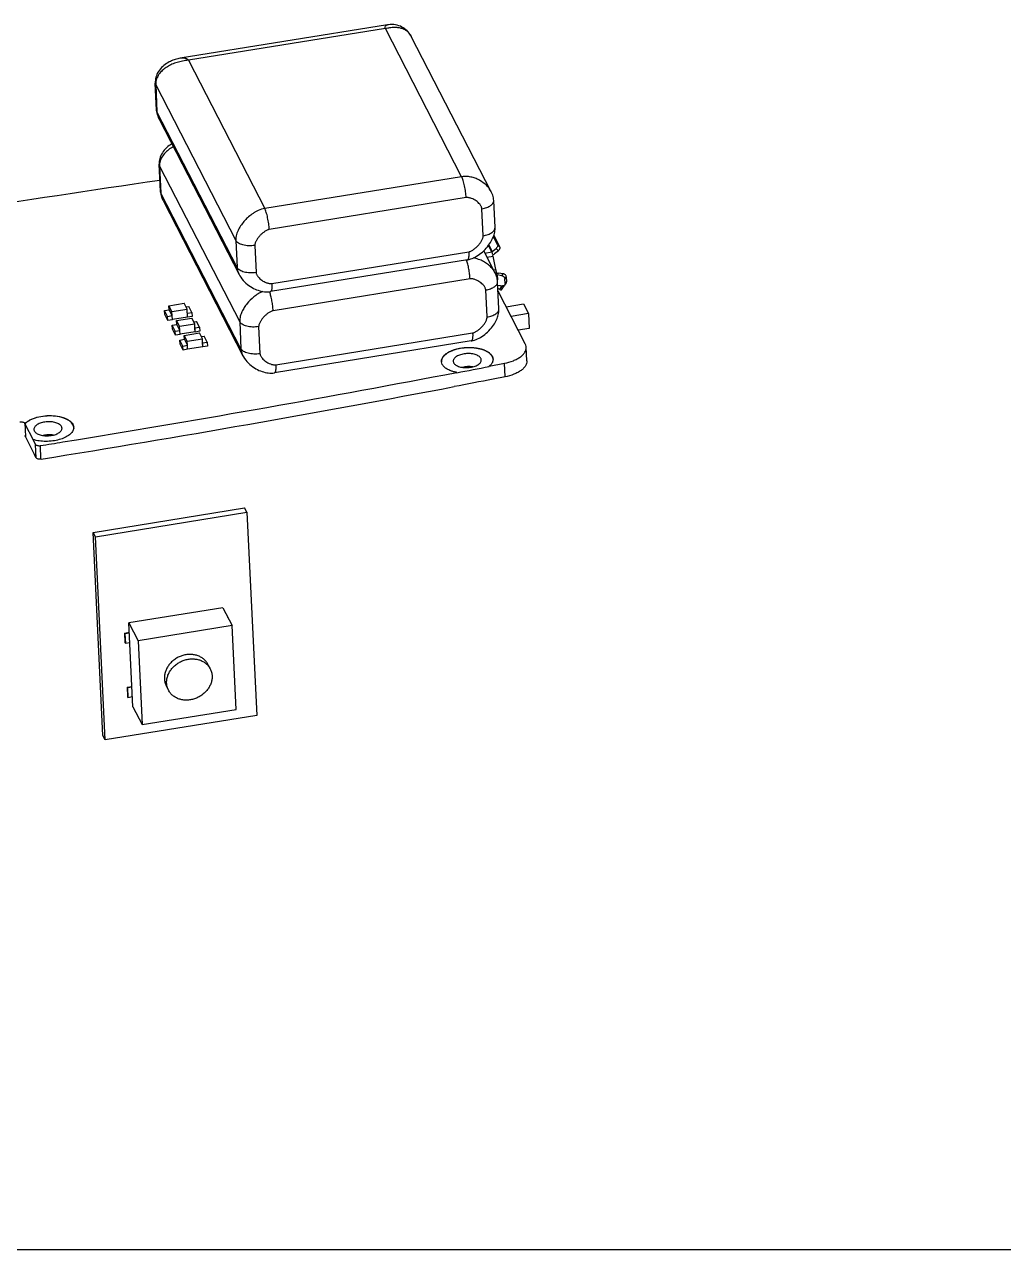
# Model space of a CAD drawing. Header units: millimetres. Extents: x 0 to 297, y 0 to 210.
# Drawn here: x 24.6 to 68.5, y 0 to 54.9 of the extents above; entities that cross this region are included whole.
import ezdxf

# ---------------------------------------------------------------- set-up
doc = ezdxf.new("R2010")
doc.units = ezdxf.units.MM
doc.header["$LTSCALE"] = 16.335
doc.layers.get('0').update_dxf_attribs({"linetype": 'CONTINUOUS'})

msp = doc.modelspace()

# ---------------------------------------------------------------- linework, layer by layer
at = {"color": 7, "linetype": 'Continuous'}
for p, q in [((40.895, 54.864), (31.614, 53.363)), ((40.8, 54.703), (31.984, 53.277)), ((44.217, 48.061), (40.8, 54.703)), ((41.962, 54.342), (41.962, 54.341)), ((45.543, 47.381), (41.962, 54.341)), ((31.984, 53.277), (35.4, 46.635)), ((30.552, 51.04), (30.494, 52.253)), ((30.515, 52.177), (30.573, 50.964)), ((30.515, 52.177), (34.102, 45.203)), ((34.16, 43.99), (30.573, 50.964)), ((30.669, 50.636), (34.25, 43.676)), ((30.669, 50.636), (30.669, 50.636)), ((30.727, 47.401), (30.668, 48.615)), ((30.689, 48.538), (30.748, 47.326)), ((30.689, 48.538), (34.277, 41.565)), ((44.217, 48.061), (35.4, 46.635)), ((34.335, 40.352), (30.748, 47.326)), ((30.844, 46.998), (34.424, 40.038)), ((30.844, 46.998), (30.844, 46.998)), ((44.417, 47.123), (35.6, 45.697)), ((45.653, 46.992), (45.653, 46.992)), ((45.711, 45.779), (45.653, 46.992)), ((45.183, 45.413), (45.124, 46.626)), ((34.102, 45.203), (34.16, 43.99)), ((45.826, 45.006), (45.638, 45.372)), ((45.66, 45.434), (45.934, 44.901)), ((45.826, 45.006), (45.934, 44.901)), ((34.951, 44.981), (35.009, 43.768)), ((35.717, 43.271), (44.533, 44.697)), ((45.717, 43.743), (45.204, 44.741)), ((45.258, 44.637), (45.568, 44.687)), ((45.349, 44.458), (45.626, 44.503)), ((45.568, 44.687), (45.417, 44.98)), ((45.432, 44.999), (45.585, 44.702)), ((45.585, 44.702), (45.756, 44.849)), ((45.754, 43.906), (45.626, 44.503)), ((45.863, 44.744), (45.692, 44.597)), ((45.863, 44.744), (45.756, 44.849)), ((44.474, 44.338), (35.658, 42.912)), ((45.643, 43.888), (45.754, 43.906)), ((44.592, 43.484), (35.775, 42.058)), ((45.786, 43.667), (45.755, 43.662)), ((45.793, 43.745), (45.776, 43.779)), ((45.791, 43.559), (45.786, 43.667)), ((46.018, 43.624), (45.808, 43.657)), ((45.808, 43.657), (45.818, 43.44)), ((45.827, 43.353), (45.827, 43.354)), ((46.081, 43.708), (45.87, 43.741)), ((46.018, 43.624), (46.081, 43.708)), ((46.217, 43.567), (46.155, 43.483)), ((46.165, 43.271), (46.155, 43.483)), ((46.165, 43.271), (46.227, 43.354)), ((46.217, 43.567), (46.227, 43.354)), ((45.357, 41.775), (45.299, 42.988)), ((45.886, 42.141), (45.827, 43.353)), ((45.835, 43.202), (46.04, 43.17)), ((45.921, 43.009), (45.842, 43.048)), ((47.065, 40.57), (45.847, 42.936)), ((45.921, 43.009), (46.017, 43.147)), ((45.939, 43.185), (46.017, 43.147)), ((46.002, 42.996), (46.098, 43.133)), ((46.095, 43.158), (46.088, 43.171)), ((46.146, 43.207), (46.209, 43.291)), ((31.11, 42.281), (31.789, 42.39)), ((31.119, 42.099), (31.11, 42.281)), ((31.244, 42.022), (31.11, 42.281)), ((31.922, 42.131), (31.789, 42.39)), ((46.208, 42.236), (46.992, 42.363)), ((46.992, 42.363), (47.215, 41.931)), ((30.914, 42.069), (31.117, 42.102)), ((30.923, 41.887), (30.914, 42.069)), ((31.051, 41.803), (30.914, 42.069)), ((31.059, 41.622), (30.923, 41.887)), ((31.051, 41.803), (31.254, 41.836)), ((31.059, 41.622), (31.051, 41.803)), ((31.254, 41.836), (31.117, 42.102)), ((31.244, 42.022), (31.922, 42.131)), ((31.252, 41.84), (31.244, 42.022)), ((31.263, 41.654), (31.254, 41.836)), ((31.939, 41.774), (31.262, 41.664)), ((31.452, 41.616), (32.13, 41.726)), ((31.874, 42.224), (31.999, 42.245)), ((31.939, 41.774), (31.922, 42.131)), ((31.932, 41.946), (31.931, 41.949)), ((31.932, 41.946), (32.136, 41.979)), ((31.941, 41.764), (31.932, 41.946)), ((31.941, 41.764), (31.936, 41.773)), ((32.145, 41.797), (31.941, 41.764)), ((32.136, 41.979), (31.999, 42.245)), ((32.264, 41.467), (32.13, 41.726)), ((32.136, 41.979), (32.145, 41.797)), ((47.215, 41.931), (46.43, 41.804)), ((47.215, 41.931), (47.247, 41.264)), ((31.263, 41.654), (31.059, 41.622)), ((31.256, 41.405), (31.459, 41.438)), ((31.264, 41.223), (31.256, 41.405)), ((31.392, 41.139), (31.256, 41.405)), ((31.401, 40.957), (31.264, 41.223)), ((31.392, 41.139), (31.596, 41.172)), ((31.461, 41.435), (31.452, 41.616)), ((31.585, 41.357), (31.452, 41.616)), ((31.596, 41.172), (31.459, 41.438)), ((31.585, 41.357), (32.264, 41.467)), ((31.594, 41.176), (31.585, 41.357)), ((31.605, 40.99), (31.596, 41.172)), ((32.216, 41.56), (32.341, 41.58)), ((32.281, 41.109), (32.264, 41.467)), ((32.274, 41.282), (32.272, 41.285)), ((32.274, 41.282), (32.477, 41.315)), ((32.283, 41.1), (32.274, 41.282)), ((32.477, 41.315), (32.341, 41.58)), ((32.477, 41.315), (32.486, 41.133)), ((34.277, 41.565), (34.335, 40.352)), ((35.126, 41.342), (35.184, 40.13)), ((47.247, 41.264), (46.749, 41.183)), ((31.401, 40.957), (31.392, 41.139)), ((31.605, 40.99), (31.401, 40.957)), ((31.597, 40.741), (31.801, 40.774)), ((31.606, 40.559), (31.597, 40.741)), ((31.734, 40.475), (31.597, 40.741)), ((32.281, 41.109), (31.604, 41)), ((31.794, 40.952), (32.472, 41.062)), ((31.802, 40.77), (31.794, 40.952)), ((31.927, 40.693), (31.794, 40.952)), ((31.937, 40.508), (31.801, 40.774)), ((31.927, 40.693), (32.605, 40.803)), ((31.936, 40.511), (31.927, 40.693)), ((32.283, 41.1), (32.278, 41.109)), ((32.486, 41.133), (32.283, 41.1)), ((32.605, 40.803), (32.472, 41.062)), ((32.557, 40.896), (32.682, 40.916)), ((32.622, 40.445), (32.605, 40.803)), ((32.616, 40.618), (32.614, 40.621)), ((32.616, 40.618), (32.819, 40.651)), ((32.624, 40.436), (32.616, 40.618)), ((32.819, 40.651), (32.682, 40.916)), ((32.819, 40.651), (32.828, 40.469)), ((44.649, 40.7), (35.832, 39.274)), ((35.891, 39.633), (44.708, 41.059)), ((31.743, 40.293), (31.606, 40.559)), ((31.734, 40.475), (31.937, 40.508)), ((31.743, 40.293), (31.734, 40.475)), ((31.946, 40.326), (31.743, 40.293)), ((31.946, 40.326), (31.937, 40.508)), ((32.622, 40.445), (31.946, 40.336)), ((32.624, 40.436), (32.62, 40.445)), ((32.828, 40.469), (32.624, 40.436)), ((47.136, 39.811), (47.107, 40.417)), ((45.453, 39.569), (46.131, 39.7)), ((45.454, 39.557), (45.453, 39.569)), ((46.16, 39.094), (46.131, 39.7)), ((44.001, 39.278), (44, 39.29)), ((45.627, 38.991), (45.626, 39.003)), ((46.16, 39.094), (45.627, 38.991)), ((43.885, 38.656), (43.884, 38.668)), ((24.65, 37.015), (24.679, 36.421)), ((24.658, 36.999), (24.65, 37.015)), ((24.659, 36.987), (24.658, 36.999)), ((24.659, 36.987), (25.027, 36.272)), ((25.092, 35.617), (24.679, 36.421)), ((25.027, 36.272), (25.026, 36.284)), ((25.137, 36.068), (25.026, 36.284)), ((26.355, 36.175), (26.971, 36.276)), ((25.166, 35.462), (25.137, 36.068)), ((25.378, 35.406), (25.349, 36.013)), ((25.092, 35.617), (25.093, 35.605)), ((25.166, 35.462), (25.093, 35.605)), ((27.716, 32.127), (34.498, 33.224)), ((27.818, 31.928), (34.6, 33.024)), ((34.6, 33.024), (34.498, 33.224)), ((34.6, 33.024), (35.037, 23.929)), ((28.153, 23.031), (27.716, 32.127)), ((27.818, 31.928), (27.716, 32.127)), ((28.255, 22.832), (27.818, 31.928)), ((33.523, 28.75), (29.318, 28.07)), ((33.523, 28.75), (33.933, 27.953)), ((29.498, 24.311), (29.318, 28.07)), ((29.318, 28.07), (29.728, 27.273)), ((33.723, 28.36), (33.731, 28.362)), ((33.731, 28.362), (33.748, 28.328)), ((33.748, 28.328), (33.74, 28.327)), ((33.749, 28.311), (33.748, 28.328)), ((29.119, 27.616), (29.338, 27.651)), ((29.119, 27.616), (29.139, 27.191)), ((29.119, 27.616), (29.136, 27.583)), ((29.34, 27.616), (29.136, 27.583)), ((29.136, 27.583), (29.156, 27.158)), ((33.933, 27.953), (29.728, 27.273)), ((34.113, 24.194), (33.933, 27.953)), ((29.139, 27.191), (29.156, 27.158)), ((29.156, 27.158), (29.36, 27.191)), ((29.728, 27.273), (29.908, 23.514)), ((32.854, 26.214), (32.957, 26.015)), ((30.987, 25.253), (31.089, 25.054)), ((29.236, 25.19), (29.454, 25.226)), ((29.236, 25.19), (29.256, 24.766)), ((29.236, 25.19), (29.253, 25.157)), ((29.456, 25.19), (29.253, 25.157)), ((29.253, 25.157), (29.273, 24.733)), ((29.256, 24.766), (29.273, 24.733)), ((29.273, 24.733), (29.476, 24.766)), ((29.498, 24.311), (29.908, 23.514)), ((29.908, 23.514), (34.113, 24.194)), ((35.037, 23.929), (28.255, 22.832)), ((28.255, 22.832), (28.153, 23.031)), ((0, 0), (297, 0))]:
    msp.add_line(p, q, dxfattribs=at)
for points in [[(41.962, 54.342), (41.933, 54.394), (41.9, 54.445), (41.863, 54.497), (41.82, 54.547), (41.774, 54.596), (41.722, 54.642), (41.666, 54.686), (41.605, 54.727), (41.54, 54.764), (41.472, 54.796), (41.401, 54.823), (41.328, 54.845), (41.252, 54.862), (41.174, 54.873), (41.095, 54.878), (41.014, 54.877), (40.934, 54.87), (40.895, 54.864)], [(31.614, 53.363), (31.557, 53.353), (31.503, 53.342), (31.449, 53.328), (31.394, 53.313), (31.339, 53.295), (31.284, 53.275), (31.228, 53.252), (31.172, 53.227), (31.115, 53.198), (31.058, 53.166), (31, 53.13), (30.942, 53.09), (30.885, 53.046), (30.829, 52.998), (30.776, 52.946), (30.726, 52.89), (30.679, 52.831), (30.638, 52.77), (30.602, 52.708), (30.571, 52.645), (30.545, 52.581), (30.524, 52.516), (30.509, 52.452), (30.499, 52.389), (30.494, 52.326), (30.493, 52.265), (30.494, 52.253)], [(30.552, 51.04), (30.552, 51.032), (30.558, 50.972)], [(30.558, 50.972), (30.569, 50.909), (30.585, 50.846), (30.605, 50.782), (30.631, 50.718), (30.66, 50.653), (30.669, 50.636)], [(31.238, 49.531), (31.232, 49.528), (31.174, 49.492), (31.117, 49.452), (31.06, 49.408), (31.004, 49.359), (30.95, 49.307), (30.901, 49.252), (30.854, 49.193), (30.813, 49.132), (30.777, 49.07), (30.746, 49.006), (30.72, 48.942), (30.699, 48.878), (30.684, 48.814), (30.674, 48.751), (30.668, 48.688), (30.668, 48.627), (30.668, 48.615)], [(30.727, 47.401), (30.727, 47.394), (30.733, 47.333)], [(30.733, 47.333), (30.744, 47.271), (30.759, 47.208), (30.78, 47.144), (30.805, 47.08), (30.835, 47.015), (30.844, 46.998)], [(45.653, 46.992), (45.648, 47.049), (45.639, 47.108), (45.625, 47.168), (45.607, 47.229), (45.585, 47.29), (45.558, 47.351), (45.542, 47.382)], [(44.474, 44.338), (44.492, 44.341), (44.557, 44.356), (44.623, 44.375), (44.689, 44.399), (44.755, 44.428), (44.821, 44.461), (44.887, 44.498), (44.952, 44.54), (45.017, 44.584), (45.08, 44.633), (45.143, 44.685), (45.203, 44.74), (45.263, 44.799), (45.32, 44.861), (45.373, 44.923), (45.421, 44.985), (45.466, 45.047), (45.506, 45.108), (45.541, 45.167), (45.573, 45.226), (45.601, 45.284), (45.627, 45.341), (45.648, 45.399), (45.667, 45.456), (45.683, 45.515), (45.696, 45.575), (45.706, 45.636), (45.711, 45.7), (45.711, 45.765), (45.711, 45.779)], [(34.25, 43.676), (34.278, 43.624), (34.322, 43.555), (34.372, 43.485), (34.429, 43.416), (34.489, 43.351), (34.554, 43.29), (34.622, 43.233), (34.69, 43.181), (34.759, 43.135), (34.828, 43.093), (34.898, 43.056), (34.967, 43.024), (35.036, 42.995), (35.105, 42.97), (35.174, 42.949), (35.244, 42.931), (35.313, 42.918), (35.381, 42.908), (35.449, 42.902), (35.516, 42.901), (35.58, 42.903), (35.641, 42.91), (35.658, 42.912)], [(45.827, 43.354), (45.823, 43.41), (45.813, 43.47), (45.8, 43.53), (45.782, 43.591), (45.759, 43.651), (45.733, 43.712), (45.717, 43.743)], [(44.649, 40.7), (44.667, 40.703), (44.732, 40.717), (44.798, 40.737), (44.864, 40.761), (44.93, 40.79), (44.996, 40.823), (45.061, 40.86), (45.127, 40.901), (45.191, 40.946), (45.255, 40.995), (45.317, 41.047), (45.378, 41.102), (45.437, 41.16), (45.495, 41.222), (45.548, 41.285), (45.596, 41.347), (45.64, 41.409), (45.681, 41.47), (45.716, 41.529), (45.748, 41.588), (45.776, 41.646), (45.801, 41.703), (45.823, 41.76), (45.842, 41.818), (45.858, 41.877), (45.871, 41.936), (45.88, 41.998), (45.886, 42.061), (45.886, 42.127), (45.886, 42.141)], [(34.424, 40.038), (34.453, 39.986), (34.496, 39.916), (34.547, 39.847), (34.603, 39.778), (34.664, 39.713), (34.728, 39.652), (34.796, 39.595), (34.865, 39.543), (34.934, 39.497), (35.003, 39.455), (35.072, 39.418), (35.141, 39.385), (35.21, 39.357), (35.279, 39.332), (35.349, 39.311), (35.418, 39.293), (35.488, 39.28), (35.556, 39.27), (35.624, 39.264), (35.69, 39.262), (35.754, 39.265), (35.816, 39.271), (35.832, 39.274)]]:
    msp.add_lwpolyline(points, dxfattribs=at)
for centre, radius, start, end in [((31.64, 51.137), 1.093, 204.7699, 206.0279), ((31.688, 51.16), 1.146, 206.027, 207.2245), ((127.4, -614.249), 669.169, 98.308523, 99.103842), ((31.815, 47.499), 1.093, 204.7699, 206.0279), ((31.863, 47.522), 1.146, 206.027, 207.2245), ((45.559, 44.733), 0.0403, 307.1283, 310.6871), ((44.258, 44.21), 1.398, 12.0934, 14.1508), ((43.214, 43.875), 1.3, 20.1784, 20.5738), ((43.159, 43.855), 1.358, 19.8631, 20.179), ((44.18, 43.569), 1.609, 6.244, 12.0713), ((34.403, 42.451), 1.294, 20.1788, 20.6517), ((34.343, 42.429), 1.358, 19.8634, 20.1801), ((43.601, 39.792), 0.287, 182.7556, 185.1772), ((-76.613, 671.612), 643.735, 280.799109, 280.930794), ((-78.84, 683.632), 655.947, 279.282948, 280.793599), ((-76.619, 671.205), 643.912, 280.786016, 280.943886), ((-78.412, 680.745), 653.632, 279.136724, 280.783815), ((26.554, 36.82), 0.29, 354.069, 2.7341)]:
    msp.add_arc(centre, radius, start, end, dxfattribs=at)
for points, knots in [([(40.8, 54.703), (40.798, 54.715), (40.795, 54.739), (40.797, 54.78), (40.815, 54.821), (40.852, 54.852), (40.88, 54.862), (40.895, 54.864)], [0, 0, 0, 0, 0.182175, 0.334085, 0.581973, 0.795205, 1, 1, 1, 1]), ([(40.8, 54.703), (40.836, 54.711), (40.904, 54.726), (41.003, 54.742), (41.097, 54.753), (41.211, 54.759), (41.345, 54.753), (41.496, 54.724), (41.635, 54.67), (41.763, 54.591), (41.876, 54.482), (41.936, 54.391), (41.962, 54.342)], [0, 0, 0, 0, 0.082394, 0.158771, 0.229478, 0.29584, 0.418749, 0.53347, 0.644596, 0.756378, 0.873291, 1, 1, 1, 1]), ([(31.984, 53.277), (31.939, 53.273), (31.85, 53.262), (31.719, 53.24), (31.593, 53.213), (31.434, 53.169), (31.246, 53.1), (31.037, 52.993), (30.85, 52.86), (30.69, 52.697), (30.569, 52.503), (30.526, 52.353), (30.518, 52.276)], [0, 0, 0, 0, 0.070903, 0.140518, 0.208151, 0.273896, 0.400624, 0.52273, 0.641939, 0.759945, 0.878703, 1, 1, 1, 1]), ([(31.984, 53.277), (31.973, 53.289), (31.949, 53.311), (31.908, 53.336), (31.862, 53.354), (31.798, 53.369), (31.715, 53.375), (31.648, 53.369), (31.615, 53.364)], [0, 0, 0, 0, 0.123517, 0.244525, 0.367257, 0.491781, 0.743837, 1, 1, 1, 1]), ([(30.515, 52.177), (30.512, 52.183), (30.501, 52.207), (30.495, 52.233), (30.494, 52.253)], [0, 0, 0, 0, 0.257978, 1, 1, 1, 1]), ([(30.573, 50.964), (30.57, 50.97), (30.559, 50.994), (30.553, 51.02), (30.552, 51.04)], [0, 0, 0, 0, 0.257964, 1, 1, 1, 1]), ([(30.573, 50.964), (30.575, 50.915), (30.592, 50.817), (30.627, 50.725), (30.648, 50.679)], [0, 0, 0, 0, 0.4926, 1, 1, 1, 1]), ([(31.305, 49.401), (31.229, 49.361), (31.085, 49.272), (30.897, 49.1), (30.753, 48.889), (30.702, 48.723), (30.692, 48.638)], [0, 0, 0, 0, 0.251504, 0.498792, 0.746702, 1, 1, 1, 1]), ([(30.689, 48.538), (30.686, 48.544), (30.675, 48.568), (30.669, 48.595), (30.668, 48.614)], [0, 0, 0, 0, 0.257978, 1, 1, 1, 1]), ([(45.543, 47.382), (45.514, 47.437), (45.447, 47.54), (45.285, 47.722), (45.087, 47.868), (44.863, 47.977), (44.674, 48.04), (44.456, 48.078), (44.299, 48.074), (44.217, 48.061)], [0, 0, 0, 0, 0.118257, 0.232982, 0.462146, 0.58096, 0.705634, 0.841045, 1, 1, 1, 1]), ([(44.417, 47.123), (44.413, 47.209), (44.395, 47.385), (44.358, 47.602), (44.319, 47.771), (44.287, 47.883), (44.254, 47.979), (44.23, 48.036), (44.217, 48.061)], [0, 0, 0, 0, 0.268034, 0.550791, 0.684716, 0.806991, 0.913318, 1, 1, 1, 1]), ([(30.748, 47.326), (30.745, 47.332), (30.734, 47.356), (30.728, 47.382), (30.727, 47.401)], [0, 0, 0, 0, 0.257964, 1, 1, 1, 1]), ([(30.748, 47.326), (30.75, 47.277), (30.767, 47.179), (30.802, 47.086), (30.823, 47.041)], [0, 0, 0, 0, 0.4926, 1, 1, 1, 1]), ([(45.124, 46.626), (45.124, 46.635), (45.121, 46.654), (45.11, 46.689), (45.091, 46.732), (45.062, 46.779), (45.018, 46.839), (44.953, 46.908), (44.864, 46.979), (44.765, 47.039), (44.676, 47.079), (44.6, 47.104), (44.541, 47.117), (44.49, 47.124), (44.449, 47.126), (44.427, 47.124), (44.417, 47.123)], [0, 0, 0, 0, 0.030331, 0.060398, 0.120245, 0.180105, 0.240153, 0.361082, 0.483633, 0.608166, 0.735105, 0.79971, 0.86521, 0.931811, 0.965659, 1, 1, 1, 1]), ([(45.124, 46.626), (45.197, 46.638), (45.302, 46.663), (45.43, 46.717), (45.509, 46.763), (45.573, 46.815), (45.62, 46.871), (45.648, 46.93), (45.654, 46.972), (45.653, 46.992)], [0, 0, 0, 0, 0.320856, 0.466466, 0.598973, 0.717233, 0.821507, 0.91413, 1, 1, 1, 1]), ([(35.4, 46.635), (35.301, 46.619), (35.16, 46.572), (34.99, 46.487), (34.843, 46.396), (34.677, 46.269), (34.501, 46.097), (34.349, 45.908), (34.222, 45.701), (34.126, 45.467), (34.098, 45.293), (34.102, 45.203)], [0, 0, 0, 0, 0.146825, 0.212789, 0.276166, 0.398157, 0.51641, 0.632899, 0.749426, 0.868871, 1, 1, 1, 1]), ([(35.6, 45.697), (35.596, 45.783), (35.579, 45.959), (35.541, 46.176), (35.502, 46.345), (35.47, 46.457), (35.438, 46.553), (35.413, 46.61), (35.4, 46.635)], [0, 0, 0, 0, 0.268034, 0.550791, 0.684716, 0.806991, 0.913318, 1, 1, 1, 1]), ([(35.6, 45.697), (35.59, 45.695), (35.569, 45.689), (35.528, 45.675), (35.478, 45.652), (35.421, 45.619), (35.349, 45.57), (35.265, 45.502), (35.173, 45.412), (35.093, 45.313), (35.036, 45.225), (34.998, 45.152), (34.974, 45.096), (34.959, 45.048), (34.952, 45.01), (34.951, 44.99), (34.951, 44.981)], [0, 0, 0, 0, 0.032018, 0.064279, 0.128988, 0.193713, 0.258305, 0.386734, 0.513905, 0.639454, 0.762933, 0.823728, 0.883704, 0.942624, 0.971577, 1, 1, 1, 1]), ([(45.183, 45.413), (45.255, 45.425), (45.361, 45.451), (45.488, 45.505), (45.567, 45.55), (45.631, 45.602), (45.678, 45.658), (45.707, 45.717), (45.712, 45.759), (45.711, 45.779)], [0, 0, 0, 0, 0.320857, 0.466467, 0.598974, 0.717234, 0.821509, 0.914131, 1, 1, 1, 1]), ([(34.951, 44.981), (34.861, 44.966), (34.725, 44.958), (34.548, 44.973), (34.424, 44.997), (34.314, 45.033), (34.199, 45.09), (34.128, 45.154), (34.102, 45.203)], [0, 0, 0, 0, 0.296967, 0.442177, 0.579699, 0.706039, 0.818708, 1, 1, 1, 1]), ([(44.533, 44.697), (44.544, 44.699), (44.565, 44.704), (44.606, 44.719), (44.656, 44.742), (44.713, 44.775), (44.785, 44.823), (44.869, 44.891), (44.96, 44.982), (45.041, 45.081), (45.098, 45.168), (45.136, 45.242), (45.16, 45.298), (45.174, 45.346), (45.181, 45.384), (45.183, 45.404), (45.183, 45.413)], [0, 0, 0, 0, 0.032018, 0.064279, 0.128988, 0.193713, 0.258305, 0.386734, 0.513905, 0.639454, 0.762933, 0.823728, 0.883704, 0.942624, 0.971577, 1, 1, 1, 1]), ([(45.826, 45.006), (45.831, 44.996), (45.833, 44.977), (45.828, 44.952), (45.817, 44.923), (45.794, 44.886), (45.769, 44.861), (45.756, 44.849)], [0, 0, 0, 0, 0.180231, 0.291515, 0.416707, 0.698896, 1, 1, 1, 1]), ([(44.533, 44.697), (44.535, 44.672), (44.536, 44.624), (44.536, 44.555), (44.533, 44.495), (44.527, 44.443), (44.518, 44.401), (44.508, 44.373), (44.499, 44.356), (44.49, 44.345), (44.48, 44.339), (44.474, 44.338)], [0, 0, 0, 0, 0.200838, 0.38377, 0.545499, 0.683905, 0.797537, 0.886042, 0.92132, 0.951311, 1, 1, 1, 1]), ([(45.614, 44.552), (45.608, 44.578), (45.595, 44.624), (45.577, 44.668), (45.568, 44.687)], [0, 0, 0, 0, 0.564604, 1, 1, 1, 1]), ([(45.863, 44.744), (45.877, 44.756), (45.901, 44.782), (45.924, 44.818), (45.936, 44.848), (45.941, 44.872), (45.939, 44.891), (45.934, 44.901)], [0, 0, 0, 0, 0.301103, 0.583293, 0.708485, 0.819769, 1, 1, 1, 1]), ([(34.16, 43.99), (34.162, 43.96), (34.169, 43.902), (34.196, 43.795), (34.226, 43.722), (34.249, 43.676)], [0, 0, 0, 0, 0.279439, 0.532986, 1, 1, 1, 1]), ([(35.009, 43.768), (34.92, 43.753), (34.783, 43.745), (34.606, 43.76), (34.483, 43.784), (34.372, 43.82), (34.257, 43.877), (34.186, 43.941), (34.16, 43.99)], [0, 0, 0, 0, 0.296967, 0.442178, 0.5797, 0.70604, 0.818709, 1, 1, 1, 1]), ([(44.592, 43.484), (44.588, 43.555), (44.575, 43.702), (44.541, 43.92), (44.496, 44.127), (44.458, 44.257), (44.437, 44.316)], [0, 0, 0, 0, 0.251446, 0.519967, 0.778232, 1, 1, 1, 1]), ([(45.717, 43.743), (45.694, 43.789), (45.64, 43.875), (45.529, 44.01), (45.381, 44.144), (45.191, 44.268), (44.975, 44.365), (44.818, 44.407), (44.736, 44.42)], [0, 0, 0, 0, 0.124834, 0.24603, 0.425875, 0.607958, 0.796964, 1, 1, 1, 1]), ([(35.009, 43.768), (35.01, 43.759), (35.013, 43.74), (35.024, 43.704), (35.043, 43.662), (35.071, 43.614), (35.116, 43.554), (35.18, 43.486), (35.269, 43.415), (35.368, 43.355), (35.458, 43.315), (35.533, 43.29), (35.593, 43.276), (35.644, 43.269), (35.685, 43.268), (35.706, 43.27), (35.717, 43.271)], [0, 0, 0, 0, 0.030331, 0.060398, 0.120245, 0.180105, 0.240153, 0.361082, 0.483633, 0.608166, 0.735105, 0.79971, 0.86521, 0.931811, 0.965659, 1, 1, 1, 1]), ([(45.299, 42.988), (45.299, 42.997), (45.295, 43.015), (45.285, 43.051), (45.266, 43.093), (45.237, 43.141), (45.193, 43.201), (45.128, 43.269), (45.039, 43.341), (44.94, 43.401), (44.851, 43.441), (44.775, 43.465), (44.716, 43.479), (44.665, 43.486), (44.623, 43.487), (44.602, 43.486), (44.592, 43.484)], [0, 0, 0, 0, 0.030331, 0.060398, 0.120245, 0.180105, 0.240153, 0.361082, 0.483633, 0.608166, 0.735105, 0.79971, 0.86521, 0.931811, 0.965659, 1, 1, 1, 1]), ([(45.78, 43.744), (45.788, 43.745), (45.818, 43.746), (45.848, 43.744), (45.87, 43.741)], [0, 0, 0, 0, 0.254417, 1, 1, 1, 1]), ([(45.786, 43.667), (45.786, 43.673), (45.784, 43.699), (45.782, 43.725), (45.78, 43.744)], [0, 0, 0, 0, 0.239194, 1, 1, 1, 1]), ([(45.808, 43.657), (45.806, 43.657), (45.799, 43.658), (45.792, 43.658), (45.787, 43.657)], [0, 0, 0, 0, 0.244498, 1, 1, 1, 1]), ([(46.018, 43.624), (46.036, 43.622), (46.07, 43.61), (46.114, 43.577), (46.145, 43.533), (46.154, 43.499), (46.155, 43.483)], [0, 0, 0, 0, 0.252814, 0.512347, 0.764893, 1, 1, 1, 1]), ([(46.217, 43.567), (46.217, 43.583), (46.207, 43.617), (46.177, 43.661), (46.133, 43.693), (46.098, 43.705), (46.081, 43.708)], [0, 0, 0, 0, 0.235106, 0.487653, 0.747186, 1, 1, 1, 1]), ([(46.209, 43.291), (46.216, 43.299), (46.226, 43.32), (46.228, 43.343), (46.227, 43.354)], [0, 0, 0, 0, 0.489468, 1, 1, 1, 1]), ([(35.311, 42.918), (35.238, 42.887), (35.1, 42.814), (34.856, 42.64), (34.648, 42.434), (34.479, 42.202), (34.374, 42.013), (34.295, 41.801), (34.273, 41.645), (34.277, 41.565)], [0, 0, 0, 0, 0.134056, 0.260474, 0.502378, 0.621448, 0.741217, 0.864565, 1, 1, 1, 1]), ([(35.775, 42.058), (35.772, 42.129), (35.758, 42.276), (35.725, 42.494), (35.68, 42.701), (35.642, 42.831), (35.62, 42.89)], [0, 0, 0, 0, 0.251446, 0.519967, 0.778232, 1, 1, 1, 1]), ([(35.717, 43.271), (35.718, 43.246), (35.72, 43.198), (35.719, 43.129), (35.716, 43.069), (35.71, 43.017), (35.701, 42.975), (35.692, 42.947), (35.682, 42.93), (35.673, 42.919), (35.664, 42.913), (35.658, 42.912)], [0, 0, 0, 0, 0.200838, 0.38377, 0.545498, 0.683904, 0.797537, 0.886041, 0.921319, 0.951311, 1, 1, 1, 1]), ([(45.299, 42.988), (45.372, 42.999), (45.477, 43.025), (45.604, 43.079), (45.683, 43.125), (45.747, 43.176), (45.795, 43.232), (45.823, 43.292), (45.828, 43.334), (45.827, 43.353)], [0, 0, 0, 0, 0.320856, 0.466466, 0.598973, 0.717233, 0.821507, 0.91413, 1, 1, 1, 1]), ([(45.921, 43.009), (45.931, 43.005), (45.948, 42.997), (45.969, 42.991), (45.983, 42.989), (45.993, 42.989), (46, 42.992), (46.002, 42.996)], [0, 0, 0, 0, 0.363544, 0.654829, 0.769414, 0.863169, 1, 1, 1, 1]), ([(46.098, 43.133), (46.096, 43.13), (46.089, 43.127), (46.079, 43.127), (46.065, 43.128), (46.044, 43.135), (46.027, 43.142), (46.017, 43.147)], [0, 0, 0, 0, 0.136831, 0.230586, 0.34517, 0.636456, 1, 1, 1, 1]), ([(46.146, 43.207), (46.141, 43.2), (46.127, 43.186), (46.092, 43.168), (46.06, 43.167), (46.04, 43.17)], [0, 0, 0, 0, 0.235707, 0.478754, 1, 1, 1, 1]), ([(46.095, 43.158), (46.096, 43.156), (46.1, 43.148), (46.101, 43.138), (46.098, 43.133)], [0, 0, 0, 0, 0.329505, 1, 1, 1, 1]), ([(46.165, 43.271), (46.165, 43.259), (46.163, 43.236), (46.153, 43.216), (46.146, 43.207)], [0, 0, 0, 0, 0.510532, 1, 1, 1, 1]), ([(35.775, 42.058), (35.764, 42.057), (35.743, 42.051), (35.702, 42.036), (35.653, 42.013), (35.596, 41.981), (35.524, 41.932), (35.439, 41.864), (35.348, 41.773), (35.268, 41.675), (35.21, 41.587), (35.173, 41.514), (35.149, 41.458), (35.134, 41.41), (35.127, 41.371), (35.125, 41.352), (35.126, 41.342)], [0, 0, 0, 0, 0.032018, 0.064279, 0.128988, 0.193713, 0.258305, 0.386734, 0.513905, 0.639454, 0.762933, 0.823728, 0.883704, 0.942624, 0.971577, 1, 1, 1, 1]), ([(44.708, 41.059), (44.719, 41.061), (44.74, 41.066), (44.781, 41.081), (44.83, 41.104), (44.887, 41.137), (44.96, 41.185), (45.044, 41.253), (45.135, 41.344), (45.216, 41.442), (45.273, 41.53), (45.311, 41.603), (45.334, 41.659), (45.349, 41.707), (45.356, 41.746), (45.358, 41.765), (45.357, 41.775)], [0, 0, 0, 0, 0.032018, 0.064279, 0.128988, 0.193713, 0.258305, 0.386734, 0.513905, 0.639454, 0.762933, 0.823728, 0.883704, 0.942624, 0.971577, 1, 1, 1, 1]), ([(45.357, 41.775), (45.43, 41.787), (45.535, 41.812), (45.663, 41.866), (45.742, 41.912), (45.806, 41.964), (45.853, 42.02), (45.881, 42.079), (45.887, 42.121), (45.886, 42.141)], [0, 0, 0, 0, 0.320857, 0.466467, 0.598974, 0.717234, 0.821509, 0.914131, 1, 1, 1, 1]), ([(35.126, 41.342), (35.036, 41.328), (34.9, 41.32), (34.722, 41.335), (34.599, 41.359), (34.489, 41.395), (34.374, 41.452), (34.302, 41.515), (34.277, 41.565)], [0, 0, 0, 0, 0.296967, 0.442177, 0.579699, 0.706039, 0.818708, 1, 1, 1, 1]), ([(44.708, 41.059), (44.709, 41.034), (44.711, 40.985), (44.711, 40.917), (44.707, 40.856), (44.701, 40.805), (44.693, 40.763), (44.683, 40.734), (44.673, 40.717), (44.664, 40.706), (44.655, 40.701), (44.649, 40.7)], [0, 0, 0, 0, 0.200838, 0.38377, 0.545499, 0.683905, 0.797537, 0.886042, 0.92132, 0.951311, 1, 1, 1, 1]), ([(34.335, 40.352), (34.337, 40.321), (34.344, 40.263), (34.37, 40.157), (34.401, 40.084), (34.424, 40.038)], [0, 0, 0, 0, 0.279439, 0.532986, 1, 1, 1, 1]), ([(35.184, 40.13), (35.094, 40.115), (34.958, 40.107), (34.781, 40.122), (34.657, 40.146), (34.547, 40.182), (34.432, 40.239), (34.361, 40.303), (34.335, 40.352)], [0, 0, 0, 0, 0.296967, 0.442178, 0.5797, 0.70604, 0.818709, 1, 1, 1, 1]), ([(35.184, 40.13), (35.185, 40.12), (35.188, 40.102), (35.199, 40.066), (35.218, 40.024), (35.246, 39.976), (35.29, 39.916), (35.355, 39.848), (35.444, 39.777), (35.543, 39.716), (35.632, 39.676), (35.708, 39.652), (35.767, 39.638), (35.818, 39.631), (35.86, 39.63), (35.881, 39.631), (35.891, 39.633)], [0, 0, 0, 0, 0.030331, 0.060398, 0.120245, 0.180105, 0.240153, 0.361082, 0.483633, 0.608166, 0.735105, 0.79971, 0.86521, 0.931811, 0.965659, 1, 1, 1, 1]), ([(43.314, 39.778), (43.313, 39.816), (43.326, 39.898), (43.391, 40.011), (43.496, 40.115), (43.637, 40.208), (43.808, 40.286), (44.076, 40.37), (44.44, 40.421), (44.807, 40.405), (45.082, 40.347), (45.26, 40.286), (45.409, 40.207), (45.523, 40.113), (45.599, 40.007), (45.62, 39.927), (45.622, 39.889)], [0, 0, 0, 0, 0.041006, 0.0863, 0.138605, 0.198849, 0.266646, 0.340743, 0.500016, 0.659285, 0.733379, 0.80117, 0.861406, 0.913704, 0.958995, 1, 1, 1, 1]), ([(45.621, 39.89), (45.618, 39.927), (45.594, 40.006), (45.515, 40.11), (45.399, 40.201), (45.25, 40.278), (45.073, 40.337), (44.802, 40.393), (44.439, 40.409), (44.08, 40.358), (43.816, 40.276), (43.645, 40.2), (43.505, 40.109), (43.398, 40.007), (43.331, 39.896), (43.314, 39.816), (43.315, 39.778)], [0, 0, 0, 0, 0.041079, 0.086727, 0.1394, 0.199871, 0.2677, 0.341636, 0.500207, 0.658733, 0.732615, 0.800374, 0.860769, 0.913365, 0.95895, 1, 1, 1, 1]), ([(45.079, 39.92), (45.058, 39.961), (45.001, 40.014), (44.908, 40.064), (44.785, 40.109), (44.607, 40.139), (44.386, 40.136), (44.174, 40.095), (44.019, 40.031), (43.925, 39.963), (43.875, 39.909), (43.844, 39.851), (43.839, 39.811), (43.839, 39.791)], [0, 0, 0, 0, 0.095296, 0.153732, 0.219086, 0.365886, 0.523353, 0.676079, 0.809826, 0.8667, 0.916436, 0.960039, 1, 1, 1, 1]), ([(46.131, 39.7), (46.267, 39.727), (46.463, 39.781), (46.699, 39.889), (46.844, 39.979), (46.962, 40.079), (47.047, 40.187), (47.099, 40.3), (47.108, 40.38), (47.107, 40.417)], [0, 0, 0, 0, 0.320595, 0.465405, 0.597166, 0.714994, 0.819428, 0.912881, 1, 1, 1, 1]), ([(47.107, 40.417), (47.106, 40.43), (47.1, 40.483), (47.083, 40.534), (47.065, 40.57)], [0, 0, 0, 0, 0.245269, 1, 1, 1, 1]), ([(35.891, 39.633), (35.893, 39.608), (35.894, 39.56), (35.894, 39.491), (35.891, 39.43), (35.885, 39.379), (35.876, 39.337), (35.866, 39.308), (35.857, 39.292), (35.848, 39.28), (35.838, 39.275), (35.832, 39.274)], [0, 0, 0, 0, 0.200838, 0.38377, 0.545498, 0.683904, 0.797537, 0.886041, 0.921319, 0.951311, 1, 1, 1, 1]), ([(44, 39.29), (43.953, 39.299), (43.861, 39.32), (43.713, 39.367), (43.567, 39.435), (43.436, 39.53), (43.346, 39.64), (43.319, 39.725), (43.315, 39.766)], [0, 0, 0, 0, 0.163414, 0.317317, 0.52623, 0.707144, 0.86215, 1, 1, 1, 1]), ([(43.839, 39.791), (43.84, 39.785), (43.842, 39.762), (43.85, 39.739), (43.858, 39.723)], [0, 0, 0, 0, 0.245501, 1, 1, 1, 1]), ([(43.858, 39.723), (43.879, 39.682), (43.937, 39.628), (44.029, 39.578), (44.153, 39.533), (44.33, 39.503), (44.552, 39.506), (44.763, 39.547), (44.918, 39.611), (45.013, 39.68), (45.062, 39.733), (45.093, 39.791), (45.099, 39.832), (45.098, 39.851)], [0, 0, 0, 0, 0.095296, 0.153732, 0.219086, 0.365886, 0.523353, 0.676079, 0.809826, 0.8667, 0.916436, 0.960039, 1, 1, 1, 1]), ([(44.715, 39.541), (44.638, 39.553), (44.481, 39.559), (44.326, 39.538), (44.251, 39.519)], [0, 0, 0, 0, 0.499994, 1, 1, 1, 1]), ([(45.098, 39.851), (45.098, 39.857), (45.095, 39.881), (45.087, 39.904), (45.079, 39.92)], [0, 0, 0, 0, 0.245501, 1, 1, 1, 1]), ([(45.613, 39.804), (45.603, 39.761), (45.56, 39.673), (45.493, 39.603), (45.453, 39.569)], [0, 0, 0, 0, 0.46232, 1, 1, 1, 1]), ([(45.622, 39.889), (45.622, 39.882), (45.622, 39.853), (45.618, 39.825), (45.613, 39.804)], [0, 0, 0, 0, 0.247854, 1, 1, 1, 1]), ([(47.136, 39.811), (47.138, 39.773), (47.128, 39.694), (47.077, 39.58), (46.991, 39.473), (46.873, 39.373), (46.728, 39.283), (46.492, 39.175), (46.296, 39.121), (46.16, 39.094)], [0, 0, 0, 0, 0.087119, 0.180572, 0.285006, 0.402834, 0.534595, 0.679405, 1, 1, 1, 1]), ([(24.658, 36.999), (24.689, 37.03), (24.76, 37.09), (24.936, 37.196), (25.205, 37.294), (25.564, 37.356), (25.935, 37.36), (26.234, 37.313), (26.446, 37.244), (26.579, 37.182), (26.689, 37.108), (26.773, 37.024), (26.827, 36.932), (26.842, 36.866), (26.844, 36.834)], [0, 0, 0, 0, 0.052731, 0.11189, 0.24684, 0.3969, 0.55028, 0.694539, 0.75991, 0.819386, 0.872495, 0.919413, 0.9612, 1, 1, 1, 1]), ([(26.844, 36.834), (26.841, 36.866), (26.823, 36.932), (26.766, 37.022), (26.68, 37.104), (26.568, 37.176), (26.434, 37.237), (26.222, 37.304), (25.924, 37.349), (25.555, 37.343), (25.2, 37.28), (24.933, 37.182), (24.76, 37.077), (24.689, 37.018), (24.659, 36.987)], [0, 0, 0, 0, 0.038896, 0.081052, 0.128452, 0.18203, 0.241884, 0.307505, 0.451849, 0.604841, 0.754254, 0.888555, 0.947458, 1, 1, 1, 1]), ([(24.438, 37.071), (24.461, 37.074), (24.505, 37.077), (24.568, 37.069), (24.619, 37.05), (24.644, 37.027), (24.65, 37.015)], [0, 0, 0, 0, 0.297274, 0.579925, 0.818523, 1, 1, 1, 1]), ([(26.843, 36.79), (26.84, 36.764), (26.827, 36.71), (26.787, 36.634), (26.728, 36.561), (26.621, 36.464), (26.443, 36.361), (26.189, 36.27), (25.902, 36.214), (25.6, 36.195), (25.305, 36.215), (25.115, 36.256), (25.026, 36.284)], [0, 0, 0, 0, 0.03846, 0.079782, 0.125199, 0.175401, 0.29048, 0.423174, 0.567961, 0.717566, 0.864077, 1, 1, 1, 1]), ([(26.301, 36.865), (26.28, 36.906), (26.223, 36.959), (26.13, 37.009), (26.007, 37.054), (25.83, 37.084), (25.608, 37.081), (25.396, 37.041), (25.241, 36.976), (25.147, 36.908), (25.097, 36.854), (25.067, 36.797), (25.061, 36.756), (25.062, 36.736)], [0, 0, 0, 0, 0.095296, 0.153732, 0.219086, 0.365886, 0.523353, 0.676079, 0.809826, 0.8667, 0.916436, 0.960039, 1, 1, 1, 1]), ([(25.08, 36.668), (25.101, 36.627), (25.159, 36.573), (25.252, 36.523), (25.375, 36.478), (25.552, 36.448), (25.774, 36.452), (25.985, 36.492), (26.14, 36.556), (26.235, 36.625), (26.285, 36.678), (26.315, 36.736), (26.321, 36.777), (26.32, 36.796)], [0, 0, 0, 0, 0.095296, 0.153732, 0.219086, 0.365886, 0.523353, 0.676079, 0.809826, 0.8667, 0.916436, 0.960039, 1, 1, 1, 1]), ([(26.32, 36.796), (26.32, 36.802), (26.317, 36.826), (26.309, 36.849), (26.301, 36.865)], [0, 0, 0, 0, 0.245501, 1, 1, 1, 1]), ([(24.64, 36.456), (24.643, 36.454), (24.653, 36.449), (24.662, 36.442), (24.668, 36.436)], [0, 0, 0, 0, 0.270024, 1, 1, 1, 1]), ([(25.062, 36.736), (25.062, 36.731), (25.064, 36.707), (25.072, 36.684), (25.08, 36.668)], [0, 0, 0, 0, 0.245501, 1, 1, 1, 1]), ([(25.937, 36.487), (25.86, 36.498), (25.703, 36.505), (25.548, 36.483), (25.473, 36.464)], [0, 0, 0, 0, 0.499994, 1, 1, 1, 1]), ([(25.137, 36.068), (25.144, 36.056), (25.169, 36.034), (25.22, 36.015), (25.282, 36.006), (25.327, 36.009), (25.349, 36.013)], [0, 0, 0, 0, 0.181482, 0.420043, 0.702669, 1, 1, 1, 1]), ([(25.378, 35.406), (25.356, 35.403), (25.311, 35.4), (25.249, 35.408), (25.198, 35.427), (25.173, 35.45), (25.166, 35.462)], [0, 0, 0, 0, 0.297331, 0.579957, 0.818518, 1, 1, 1, 1]), ([(32.854, 26.214), (32.831, 26.259), (32.774, 26.347), (32.663, 26.458), (32.53, 26.548), (32.379, 26.613), (32.214, 26.651), (32.041, 26.662), (31.865, 26.646), (31.69, 26.602), (31.522, 26.532), (31.366, 26.439), (31.226, 26.324), (31.107, 26.192), (31.013, 26.046), (30.945, 25.891), (30.906, 25.731), (30.901, 25.622), (30.903, 25.569)], [0, 0, 0, 0, 0.056682, 0.114018, 0.172568, 0.232716, 0.294634, 0.358279, 0.423414, 0.489645, 0.55647, 0.623329, 0.68966, 0.75495, 0.818789, 0.88092, 0.941274, 1, 1, 1, 1]), ([(31.006, 25.37), (31.003, 25.423), (31.009, 25.531), (31.047, 25.692), (31.115, 25.847), (31.21, 25.993), (31.329, 26.125), (31.468, 26.24), (31.624, 26.333), (31.792, 26.403), (31.967, 26.446), (32.144, 26.463), (32.317, 26.452), (32.481, 26.414), (32.632, 26.349), (32.765, 26.259), (32.876, 26.147), (32.933, 26.06), (32.957, 26.015)], [0, 0, 0, 0, 0.058725, 0.119078, 0.18121, 0.24505, 0.31034, 0.376671, 0.443531, 0.510356, 0.576588, 0.641723, 0.705368, 0.767286, 0.827432, 0.885981, 0.943318, 1, 1, 1, 1]), ([(32.957, 26.015), (32.982, 25.966), (33.021, 25.863), (33.038, 25.754), (33.04, 25.699)], [0, 0, 0, 0, 0.496773, 1, 1, 1, 1]), ([(30.903, 25.569), (30.906, 25.514), (30.922, 25.405), (30.962, 25.302), (30.987, 25.253)], [0, 0, 0, 0, 0.503225, 1, 1, 1, 1]), ([(31.089, 25.054), (31.064, 25.102), (31.025, 25.206), (31.008, 25.315), (31.006, 25.37)], [0, 0, 0, 0, 0.496773, 1, 1, 1, 1]), ([(33.04, 25.699), (33.043, 25.646), (33.037, 25.537), (32.999, 25.377), (32.931, 25.221), (32.836, 25.076), (32.717, 24.943), (32.578, 24.829), (32.422, 24.736), (32.254, 24.666), (32.079, 24.622), (31.902, 24.606), (31.729, 24.617), (31.565, 24.655), (31.413, 24.72), (31.28, 24.81), (31.17, 24.921), (31.113, 25.008), (31.089, 25.054)], [0, 0, 0, 0, 0.058725, 0.119078, 0.18121, 0.24505, 0.31034, 0.376671, 0.443531, 0.510356, 0.576588, 0.641723, 0.705368, 0.767286, 0.827432, 0.885981, 0.943318, 1, 1, 1, 1])]:
    msp.add_open_spline(points, degree=3, knots=knots, dxfattribs=at)
for points in [[(30.518, 52.276), (30.514, 52.243), (30.513, 52.21), (30.515, 52.177)], [(30.692, 48.638), (30.689, 48.605), (30.688, 48.572), (30.689, 48.538)], [(45.565, 44.693), (45.571, 44.694), (45.578, 44.697), (45.583, 44.7)], [(45.692, 44.597), (45.67, 44.578), (45.643, 44.562), (45.614, 44.552)], [(24.668, 36.436), (24.67, 36.434), (24.672, 36.431), (24.674, 36.429)], [(24.674, 36.429), (24.676, 36.426), (24.677, 36.423), (24.679, 36.421)], [(25.349, 36.013), (25.684, 36.067), (26.02, 36.121), (26.355, 36.175)]]:
    msp.add_open_spline(points, degree=3, dxfattribs=at)

doc.saveas('drawing.dxf')
